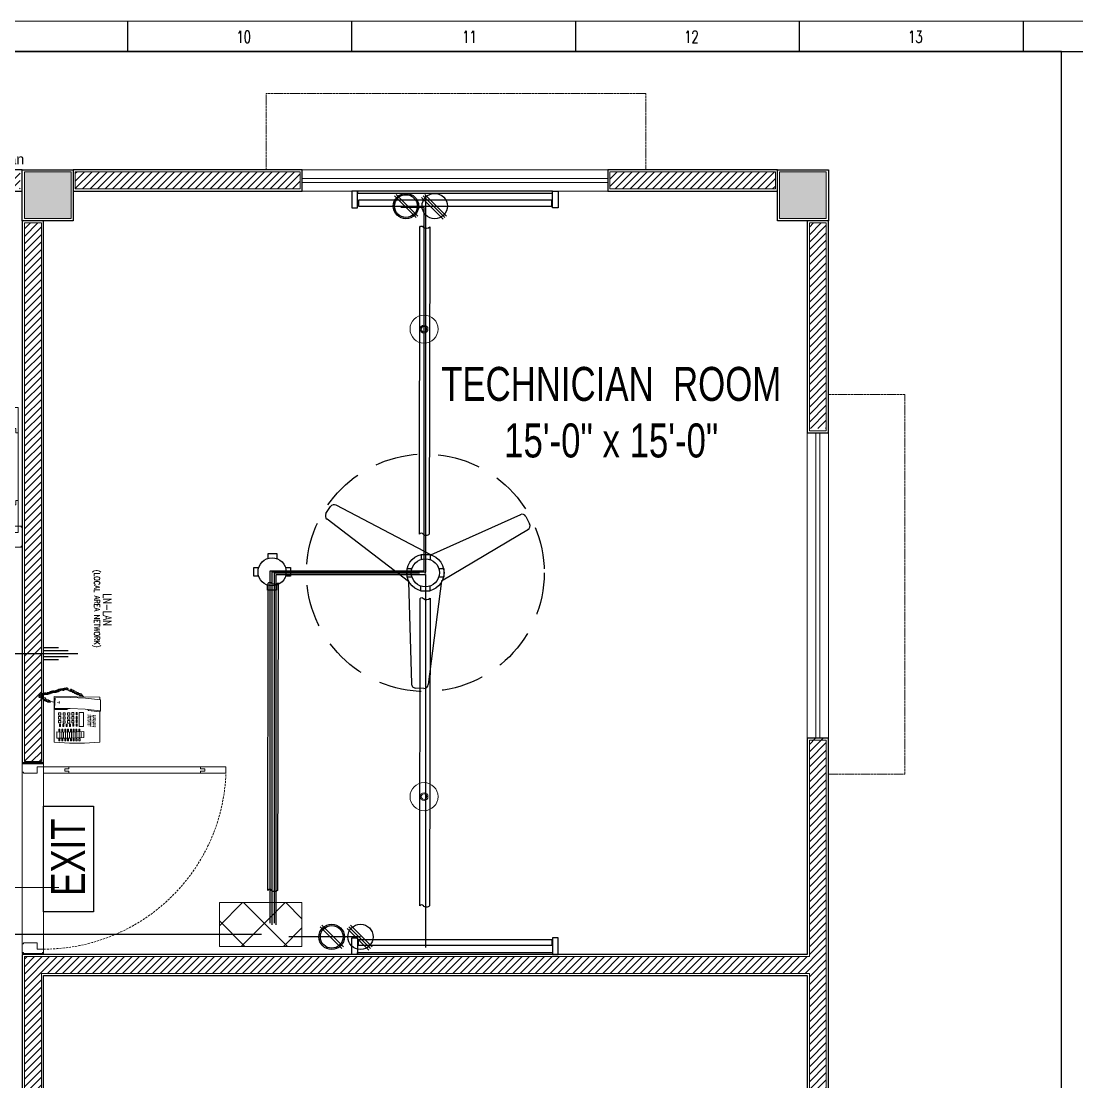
# Model space of a CAD drawing. Header units: inches. Extents: x 345 to 1189, y 67 to 663.
# Drawn here: x 795 to 1043.8, y 413.4 to 663.5 of the extents above; entities that cross this region are included whole.
import ezdxf

# ---------------------------------------------------------------- set-up
doc = ezdxf.new("R2010")
doc.units = ezdxf.units.IN
doc.header["$MEASUREMENT"] = 0
doc.linetypes.add('DASH', pattern=[0.35, 0.25, -0.1])
doc.linetypes.add('DASHED', pattern=[0.75, 0.5, -0.25])
doc.layers.get('Defpoints').update_dxf_attribs({"lineweight": 0})
for name, color, linetype in [('Cables', 7, 'Continuous'), ('COLLUM', 1, 'Continuous'), ('Layer 1', 7, 'Continuous'), ('Sockets', 7, 'Continuous'), ('TEG BORDER', 7, 'Continuous'), ('wall 05', 252, 'Continuous')]:
    doc.layers.add(name, color=color, linetype=linetype)
for name, color, linetype, lineweight in [('dim-8', 18, 'Continuous', 15), ('DOOR', 115, 'Continuous', 15), ('E-CF-Ceiling-Fan', 42, 'Continuous', 30), ('E-LAN', 6, 'Continuous', 30), ('E-WTL-Wall-Tube-Light', 7, 'Continuous', 30), ('Glass', 5, 'Continuous', 9), ('HACTH', 8, 'Continuous', 9), ('Hatch', 252, 'Continuous', 5), ('Sunshed', 5, 'Continuous', 15), ('Switchboard', 30, 'Continuous', 13), ('Text', 252, 'Continuous', 15), ('WINDOW', 140, 'Continuous', 9)]:
    doc.layers.add(name, color=color, linetype=linetype, lineweight=lineweight)
doc.styles.get("Standard").update_dxf_attribs({"font": 'arial.ttf'})
doc.styles.add('Swiss721', font='swisscl.ttf')
doc.styles.add('TAVE1', font='ROMANS.shx', dxfattribs={"width": 0.75})
doc.styles.add('TEG BORDER', font='txt_qlt.shx', dxfattribs={"width": 0.7, "bigfont": 'hztxt.shx'})

# ---------------------------------------------------------------- blocks, each defined once
blk = doc.blocks.new('A$C4A7E7E9F')
at = {"layer": 'Defpoints'}
for points in [[(0, 5), (0.25, 5), (0.25, 4.75), (0, 4.75)], [(44.75, 5), (45, 5), (45, 4.75), (44.75, 4.75)], [(0, 0.25), (0.25, 0.25), (0.25, 0), (0, 0)], [(44.75, 0.25), (45, 0.25), (45, 0), (44.75, 0)]]:
    blk.add_lwpolyline(points, close=True, dxfattribs=at)
at = {"layer": 'DOOR'}
for points in [[(1.75, 10), (2, 10), (2, 11), (2.5, 11), (2.5, 5), (1, 5), (1, 11), (1.5, 11), (1.5, 10), (1.75, 10), (1.5, 10), (1.5, 11), (1, 11), (1, 42), (1.5, 42), (1.5, 43), (2, 43), (2, 42), (2.5, 42), (2.5, 11), (2.5, 48), (1, 48), (1, 42)], [(1, 5), (1, 3.5), (2.5, 3.5), (2.5, 0.25), (2.25, 0.25), (2.25, 0), (0.25, 0), (0.25, 0.25), (0, 0.25), (0, 4.75), (0.25, 4.75), (0.25, 5), (1, 5)], [(44, 5), (44, 3.5), (42.5, 3.5), (42.5, 0.25), (42.75, 0.25), (42.75, 0), (44.75, 0), (44.75, 0.25), (45, 0.25), (45, 4.75), (44.75, 4.75), (44.75, 5), (44, 5)]]:
    blk.add_lwpolyline(points, dxfattribs=at)
at = {"layer": 'DOOR', "linetype": 'DASHED', "lineweight": 0}
blk.add_arc((0.95, 4.98), 43.05, 0.0251, 87.941, dxfattribs=at)
at = {"layer": 'HACTH', "lineweight": 0, "ltscale": 10}
for p, q in [((1.5, 5), (44, 5)), ((2.25, 0), (42.75, 0))]:
    blk.add_line(p, q, dxfattribs=at)
blk = doc.blocks.new('A$C4F64215B')
at = {"layer": 'Defpoints'}
for points in [[(0, 5), (0.25, 5), (0.25, 4.75), (0, 4.75)], [(29.75, 5), (30, 5), (30, 4.75), (29.75, 4.75)], [(0, 0.25), (0.25, 0.25), (0.25, 0), (0, 0)], [(29.75, 0.25), (30, 0.25), (30, 0), (29.75, 0)]]:
    blk.add_lwpolyline(points, close=True, dxfattribs=at)
at = {"layer": 'DOOR'}
for points in [[(1.75, 10), (2, 10), (2, 11), (2.5, 11), (2.5, 5), (1, 5), (1, 11), (1.5, 11), (1.5, 10), (1.75, 10), (1.5, 10), (1.5, 11), (1, 11), (1, 27), (1.5, 27), (1.5, 28), (2, 28), (2, 27), (2.5, 27), (2.5, 11), (2.5, 33), (1, 33), (1, 27)], [(1, 5), (1, 3.5), (2.5, 3.5), (2.5, 0.25), (2.25, 0.25), (2.25, 0), (0.25, 0), (0.25, 0.25), (0, 0.25), (0, 4.75), (0.25, 4.75), (0.25, 5), (1, 5)], [(29, 5), (29, 3.5), (27.5, 3.5), (27.5, 0.25), (27.75, 0.25), (27.75, 0), (29.75, 0), (29.75, 0.25), (30, 0.25), (30, 4.75), (29.75, 4.75), (29.75, 5), (29, 5)]]:
    blk.add_lwpolyline(points, dxfattribs=at)
at = {"layer": 'DOOR', "linetype": 'DASHED', "lineweight": 0}
blk.add_arc((0.93, 4.97), 28.07, 0.0597, 86.7872, dxfattribs=at)
at = {"layer": 'HACTH', "lineweight": 0, "ltscale": 10}
for p, q in [((1.5, 5), (29, 5)), ((2.25, 0), (27.75, 0))]:
    blk.add_line(p, q, dxfattribs=at)
blk = doc.blocks.new('252 BORDER A2')
for p, q in [((334.12, 420), (334.12, 415)), ((371.25, 420), (371.25, 415)), ((408.37, 420), (408.37, 415)), ((445.5, 420), (445.5, 415)), ((482.62, 420), (482.62, 415))]:
    blk.add_line(p, q)
at = {"linetype": 'Continuous'}
blk.add_line((489, 415), (5, 415), dxfattribs=at)
at = {"color": 5, "lineweight": 15}
blk.add_lwpolyline([(0, 420), (594, 420), (594, 0), (0, 0)], close=True, dxfattribs=at)
blk.add_lwpolyline([(5, 415), (589, 415), (589, 5), (5, 5)], close=True)
at = {"layer": 'TEG BORDER'}
blk.add_line((489, 116), (489, 415), dxfattribs=at)
at = {"char_height": 2, "width": 2, "attachment_point": 1, "style": 'TEG BORDER'}
for s, insert in [('\\pi2.2204e-016;10', (352.17, 418.41)), ('\\pi0.3;11', (389.3, 418.41)), ('\\pi2.2204e-016;12', (426.42, 418.41)), ('\\pi2.2204e-016;13', (463.55, 418.41))]:
    blk.add_mtext(s, dxfattribs=dict(at, insert=insert))
blk = doc.blocks.new('CF')
for p, q in [((-23.84, 14.22), (-22.76, 15.89)), ((1.35, 4.29), (-21.39, 16.19)), ((-4.07, -2.11), (-23.55, 12.84)), ((1.35, 4.29), (22.9, 13.97)), ((24.1, 13.48), (25.01, 11.71)), ((3.87, -1.9), (24.71, 10.43)), ((-4.07, -2.11), (-3.33, -26.62)), ((3.87, -1.9), (0.65, -26.82)), ((-0.39, -27.76), (-2.38, -27.66))]:
    blk.add_line(p, q)
for radius in [4.48, 0.0888]:
    blk.add_circle((0, 0), radius)
for centre, radius, start, end in [((-21.93, 15.35), 0.996, 57.1351, 147.1351), ((-23.01, 13.68), 0.996, 147.1351, 237.1351), ((23.21, 13.03), 0.996, 27.1351, 117.1351), ((24.09, 11.25), 1.03, 299.2548, 26.4357), ((-2.33, -26.67), 0.996, 177.1351, 267.1351), ((-0.34, -26.77), 0.996, 267.1351, 357.1351)]:
    blk.add_arc(centre, radius, start, end)
blk = doc.blocks.new('TELEPHONE')
at = {"layer": 'Layer 1', "lineweight": 9}
for points in [[(10.02, 12.9), (9.9, 12.9), (9.78, 12.84), (9.72, 12.78), (9.66, 12.72), (9.66, 12.66), (9.6, 12.6), (9.6, 12.36), (9.66, 12.24), (9.66, 12.18), (9.72, 12.12)], [(10.26, 13.32), (10.14, 13.32), (10.08, 13.26), (10.02, 13.26), (9.96, 13.2), (9.9, 13.14), (9.84, 13.08), (9.78, 12.96), (9.78, 12.84), (9.84, 12.72), (9.84, 12.66), (9.9, 12.6), (9.96, 12.54)], [(10.2, 12.78), (10.14, 12.84), (10.14, 12.9), (10.02, 12.9)], [(10.5, 13.62), (10.32, 13.62), (10.26, 13.56), (10.2, 13.5), (10.08, 13.38), (10.08, 13.02), (10.14, 12.9), (10.2, 12.84)], [(10.44, 13.08), (10.44, 13.14), (10.38, 13.2), (10.32, 13.26), (10.26, 13.26), (10.2, 13.32), (10.14, 13.32)], [(10.2, 12.84), (10.38, 12.84), (10.44, 12.9), (10.44, 12.96)], [(10.74, 14.04), (10.68, 14.04), (10.56, 13.98), (10.5, 13.98), (10.32, 13.8), (10.32, 13.5), (10.38, 13.38), (10.38, 13.32), (10.44, 13.26)], [(10.44, 13.26), (10.68, 13.26), (10.68, 13.38), (10.74, 13.38)], [(10.44, 12.96), (10.44, 13.08)], [(10.92, 14.4), (10.74, 14.4), (10.62, 14.34), (10.62, 14.28), (10.56, 14.22), (10.5, 14.1), (10.5, 13.86), (10.56, 13.8), (10.62, 13.74), (10.68, 13.68)], [(10.68, 13.5), (10.68, 13.56), (10.62, 13.62), (10.5, 13.62)], [(10.92, 13.92), (10.86, 13.98), (10.8, 14.04), (10.68, 14.04)], [(10.68, 13.68), (10.74, 13.68), (10.74, 13.62), (10.8, 13.62), (10.8, 13.68), (10.86, 13.68), (10.92, 13.74), (10.92, 13.8)], [(10.74, 13.38), (10.74, 13.44), (10.68, 13.5)], [(10.8, 14.1), (10.8, 14.04), (10.98, 14.04), (10.98, 14.1), (11.04, 14.1), (11.04, 14.34)], [(11.1, 13.5), (11.16, 13.5), (11.28, 13.62), (11.28, 13.68), (11.34, 13.68), (11.34, 13.98), (11.28, 13.98), (11.28, 14.04), (11.22, 14.1), (11.16, 14.1), (11.1, 14.16), (10.92, 14.16), (10.86, 14.1), (10.8, 14.1)], [(10.92, 13.8), (10.92, 13.92)], [(11.1, 13.8), (11.04, 13.8), (11.04, 13.74), (10.98, 13.68), (10.98, 13.62), (11.04, 13.56)], [(11.04, 13.56), (11.04, 13.5), (11.1, 13.5)], [(11.16, 13.2), (11.28, 13.2), (11.34, 13.26), (11.46, 13.38), (11.46, 13.56), (11.4, 13.62), (11.4, 13.68), (11.34, 13.74), (11.28, 13.74), (11.28, 13.8), (11.1, 13.8)], [(11.22, 13.5), (11.16, 13.5), (11.1, 13.44)], [(11.1, 13.44), (11.1, 13.26)], [(11.1, 13.26), (11.1, 13.2), (11.16, 13.2)], [(11.22, 12.96), (11.22, 12.9), (11.4, 12.9), (11.46, 12.96), (11.52, 13.02), (11.52, 13.08), (11.58, 13.14), (11.58, 13.32), (11.52, 13.38), (11.52, 13.44), (11.46, 13.44), (11.4, 13.5), (11.16, 13.5)], [(11.34, 13.2), (11.28, 13.2), (11.28, 13.14), (11.22, 13.14), (11.22, 12.96)], [(11.34, 12.6), (11.28, 12.54), (11.22, 12.48), (11.22, 12.3)], [(11.4, 12.84), (11.28, 12.84), (11.28, 12.78)], [(11.28, 12.24), (11.34, 12.24), (11.4, 12.3), (11.46, 12.3), (11.52, 12.36), (11.52, 12.42), (11.58, 12.48), (11.58, 12.66), (11.52, 12.72), (11.52, 12.78), (11.46, 12.84), (11.4, 12.84)], [(11.28, 12.78), (11.28, 12.66), (11.34, 12.6)], [(11.34, 12.6), (11.46, 12.6), (11.52, 12.66), (11.58, 12.72), (11.64, 12.78), (11.64, 13.02), (11.58, 13.08), (11.52, 13.14), (11.46, 13.2), (11.34, 13.2)], [(11.4, 11.94), (11.46, 11.94), (11.52, 12), (11.58, 12), (11.64, 12.06), (11.64, 12.12), (11.7, 12.18), (11.7, 12.42), (11.64, 12.42), (11.64, 12.48), (11.58, 12.54), (11.52, 12.54), (11.46, 12.6), (11.34, 12.6)], [(0, 10.8), (-0.24, 7.2), (-0.24, 3.6), (0, 0)], [(0, 10.8), (10.8, 10.8)], [(0.96, 10.14), (2.46, 10.14)], [(0.96, 10.14), (0.96, 6.96), (1.08, 3.78)], [(2.46, 10.14), (2.4, 6.96), (2.52, 3.78)], [(7.44, -0.06), (7.8, 3.48), (7.98, 7.02), (7.92, 10.62)], [(7.68, 10.5), (7.92, 10.68)], [(7.68, 10.5), (7.74, 7.8), (7.98, 7.5)], [(7.98, 10.68), (7.92, 10.68), (7.92, 10.62)], [(10.44, 10.56), (7.98, 10.68)], [(9.66, 12.06), (9.54, 12.06), (9.42, 11.94), (9.42, 11.7), (9.48, 11.7), (9.48, 11.64), (9.6, 11.64)], [(9.42, 10.68), (9.6, 11.64)], [(9.9, 12.48), (9.72, 12.48), (9.48, 12.24), (9.48, 11.88), (9.6, 11.76)], [(9.6, 11.76), (9.66, 11.7), (9.78, 11.7), (9.78, 11.76), (9.84, 11.76), (9.84, 11.82)], [(9.84, 12), (9.78, 12.06), (9.66, 12.06)], [(9.72, 12.12), (9.96, 12.12), (9.96, 12.18), (10.02, 12.24)], [(9.96, 12.36), (9.96, 12.48), (9.78, 12.48)], [(9.84, 11.82), (9.84, 12)], [(10.02, 12.24), (10.02, 12.3), (9.96, 12.36)], [(9.96, -0.12), (10.38, 3.42), (10.56, 6.96), (10.5, 10.5)], [(10.5, 10.5), (10.5, 10.56), (10.44, 10.56)], [(10.8, 10.8), (10.62, 0)], [(11.22, 12.3), (11.28, 12.3), (11.28, 12.24)], [(11.4, 12.24), (11.34, 12.18), (11.34, 12.06), (11.4, 12)], [(11.46, 11.64), (11.52, 11.64), (11.58, 11.7), (11.64, 11.7), (11.7, 11.76), (11.7, 11.82), (11.76, 11.88), (11.76, 12.06), (11.7, 12.12), (11.7, 12.18), (11.64, 12.24), (11.58, 12.24), (11.52, 12.3), (11.46, 12.3), (11.4, 12.24)], [(11.4, 12), (11.4, 11.94)], [(11.46, 11.94), (11.4, 11.88), (11.4, 11.7)], [(11.4, 11.7), (11.46, 11.7), (11.46, 11.64)], [(11.52, 12), (11.46, 11.94)], [(11.64, 11.28), (11.76, 11.28), (11.82, 11.34), (11.88, 11.4), (11.88, 11.46), (11.94, 11.52), (11.94, 11.7), (11.88, 11.76), (11.88, 11.82), (11.82, 11.82), (11.76, 11.88), (11.52, 11.88)], [(11.64, 11.58), (11.58, 11.52)], [(11.58, 11.52), (11.58, 11.34)], [(11.58, 11.34), (11.58, 11.28), (11.64, 11.28)], [(11.7, 11.7), (11.7, 11.64), (11.64, 11.64)], [(11.76, 10.98), (11.82, 10.98), (11.88, 11.04), (11.94, 11.04), (12, 11.1), (12, 11.16), (12.06, 11.22), (12.06, 11.4), (12, 11.46), (12, 11.52), (11.94, 11.52), (11.88, 11.58), (11.82, 11.58), (11.76, 11.64), (11.7, 11.64), (11.64, 11.58), (11.7, 11.58)], [(11.76, 11.28), (11.7, 11.22), (11.7, 11.04)], [(11.7, 11.04), (11.76, 10.98)], [(11.76, 10.62), (11.7, 10.56), (11.7, 10.38)], [(11.7, 10.38), (11.76, 10.38), (11.76, 10.32)], [(11.82, 11.34), (11.82, 11.28), (11.76, 11.28)], [(11.88, 10.92), (11.76, 10.92), (11.76, 10.86)], [(11.76, 10.32), (11.82, 10.32), (11.88, 10.38), (11.94, 10.38), (12, 10.44), (12, 10.5), (12.06, 10.56), (12.06, 10.74), (12, 10.8), (12, 10.86), (11.94, 10.92), (11.88, 10.92)], [(11.76, 10.86), (11.76, 10.74)], [(11.76, 10.74), (11.82, 10.68)], [(11.82, 10.68), (11.76, 10.62)], [(11.82, 10.68), (11.94, 10.68), (12.06, 10.8), (12.12, 10.86), (12.12, 11.1), (12.06, 11.16), (12, 11.22), (12, 11.28), (11.88, 11.28), (11.82, 11.34)], [(11.88, 10.08), (11.88, 10.02), (11.94, 10.02), (12, 10.08), (12.06, 10.08), (12.12, 10.14), (12.12, 10.2), (12.18, 10.26), (12.18, 10.5), (12.12, 10.5), (12.12, 10.56), (12.06, 10.62), (12, 10.62), (11.94, 10.68), (11.82, 10.68)], [(11.94, 10.38), (11.88, 10.38), (11.88, 10.32), (11.82, 10.26), (11.82, 10.14), (11.88, 10.08)], [(11.94, 10.02), (11.88, 9.96), (11.88, 9.84), (11.94, 9.78), (11.94, 9.72)], [(11.94, 9.72), (12, 9.72), (12.06, 9.78), (12.12, 9.78), (12.18, 9.84), (12.18, 9.9), (12.24, 9.96), (12.24, 10.2), (12.18, 10.2), (12.18, 10.26), (12.12, 10.32), (12.06, 10.32), (12, 10.38), (11.94, 10.38)], [(12, 10.08), (11.94, 10.02)], [(12.12, 9.42), (12.18, 9.42), (12.24, 9.48), (12.3, 9.48), (12.36, 9.54), (12.42, 9.6), (12.42, 9.84), (12.36, 9.9), (12.36, 9.96), (12.3, 9.96), (12.24, 10.02), (12.18, 10.02), (12.12, 10.08), (12.06, 10.08), (12, 10.02)], [(0.84, 9.42), (0.3, 9.42), (0.3, 9.66), (0.84, 9.66)], [(0.84, 8.76), (0.3, 8.76), (0.3, 9), (0.84, 9)], [(0.84, 8.04), (0.3, 8.04), (0.3, 8.28), (0.84, 8.28)], [(0.84, 7.38), (0.3, 7.38), (0.3, 7.62), (0.84, 7.62)], [(0.84, 9.66), (0.84, 9.42)], [(0.84, 9), (0.84, 8.76)], [(0.84, 8.28), (0.84, 8.04)], [(0.84, 7.62), (0.84, 7.38)], [(2.28, 9.48), (1.08, 9.48)], [(2.28, 9), (1.08, 9)], [(2.28, 8.58), (1.08, 8.58)], [(2.28, 8.1), (1.08, 8.1)], [(2.28, 7.62), (1.08, 7.62)], [(3.06, 7.38), (2.52, 7.38), (2.52, 7.62), (3.06, 7.62)], [(3.12, 9.42), (2.58, 9.42), (2.58, 9.66), (3.12, 9.66)], [(3.12, 8.76), (2.58, 8.76), (2.58, 9), (3.12, 9)], [(3.12, 8.04), (2.58, 8.04), (2.58, 8.28), (3.12, 8.28)], [(3.06, 7.62), (3.06, 7.38)], [(3.12, 9.66), (3.12, 9.42)], [(3.12, 9), (3.12, 8.76)], [(3.12, 8.28), (3.12, 8.04)], [(4.26, 9.3), (3.72, 9.3), (3.72, 9.54), (4.26, 9.54)], [(4.26, 8.52), (3.72, 8.52), (3.72, 8.76), (4.26, 8.76)], [(4.26, 7.74), (3.72, 7.74), (3.72, 7.98), (4.26, 7.98)], [(4.26, 9.54), (4.26, 9.3)], [(4.26, 8.76), (4.26, 8.52)], [(4.26, 7.98), (4.26, 7.74)], [(4.5, 8.64), (5.04, 8.64)], [(4.5, 8.16), (4.5, 8.64)], [(5.04, 8.16), (4.5, 8.16)], [(4.5, 7.62), (5.1, 7.62)], [(4.5, 7.08), (4.5, 7.62)], [(4.56, 9.72), (5.1, 9.72)], [(4.56, 9.18), (4.56, 9.72)], [(5.1, 9.18), (4.56, 9.18)], [(5.04, 8.64), (5.04, 8.16)], [(5.1, 9.72), (5.1, 9.18)], [(5.1, 7.62), (5.1, 7.08)], [(6.06, 9.18), (5.46, 9.18), (5.46, 9.72), (6.06, 9.72)], [(6, 8.16), (5.46, 8.16), (5.46, 8.64), (6, 8.64)], [(6, 7.08), (5.46, 7.08), (5.46, 7.62), (6, 7.62)], [(6, 8.64), (6, 8.16)], [(6, 7.62), (6, 7.08)], [(6.06, 9.72), (6.06, 9.18)], [(6.96, 9.18), (6.42, 9.18), (6.42, 9.72), (6.96, 9.72)], [(6.96, 8.16), (6.42, 8.16), (6.42, 8.64), (6.96, 8.64)], [(6.96, 7.08), (6.42, 7.08), (6.42, 7.62), (6.96, 7.62)], [(6.96, 9.72), (6.96, 9.18)], [(6.96, 8.64), (6.96, 8.16)], [(6.96, 7.62), (6.96, 7.08)], [(9.24, 9.6), (9.18, 9.6), (9.18, 9.54), (9.24, 9.54), (9.24, 9.6)], [(9.18, 9.6), (9.18, 9.6)], [(9.3, 9.9), (9.36, 9.84), (9.36, 9.9), (9.3, 9.9)], [(9.54, 9.6), (9.48, 9.6), (9.48, 9.54), (9.54, 9.54), (9.54, 9.6)], [(9.48, 9.6), (9.48, 9.6)], [(12.12, 9.72), (12.06, 9.66), (12.06, 9.48)], [(12.06, 9.48), (12.12, 9.48), (12.12, 9.42)], [(12.18, 9.78), (12.12, 9.72)], [(12.3, 9.48), (12.3, 9.42), (12.24, 9.42), (12.24, 9.36), (12.18, 9.3), (12.18, 9.24), (12.24, 9.18)], [(12.3, 8.82), (12.24, 8.76), (12.24, 8.7), (12.18, 8.64), (12.18, 8.58), (12.24, 8.52)], [(12.36, 9.06), (12.3, 9.06), (12.24, 9)], [(12.24, 9), (12.24, 8.94), (12.3, 8.88), (12.3, 8.82), (12.36, 8.82)], [(12.24, 8.52), (12.24, 8.46), (12.3, 8.46)], [(12.36, 8.82), (12.42, 8.82), (12.42, 8.88), (12.48, 8.88), (12.6, 9), (12.6, 9.24), (12.54, 9.3), (12.54, 9.36), (12.48, 9.42), (12.42, 9.42), (12.36, 9.48), (12.3, 9.48)], [(12.3, 8.46), (12.36, 8.46), (12.42, 8.52), (12.48, 8.58), (12.54, 8.64), (12.54, 8.94), (12.42, 9.06), (12.36, 9.06)], [(12.42, 8.52), (12.36, 8.46)], [(12.36, 8.46), (12.36, 8.22)], [(12.36, 8.22), (12.36, 8.16), (12.42, 8.16)], [(12.48, 7.86), (12.42, 7.86), (12.36, 7.8)], [(12.36, 7.8), (12.36, 7.5), (12.42, 7.5)], [(12.42, 7.5), (12.6, 7.5), (12.72, 7.62), (12.78, 7.62), (12.78, 7.68), (12.84, 7.74), (12.84, 7.92), (12.78, 7.98), (12.78, 8.04), (12.72, 8.1), (12.66, 8.16), (12.6, 8.16), (12.48, 8.22)], [(12.48, 8.22), (12.42, 8.22), (12.42, 8.16)], [(12.42, 8.16), (12.42, 7.92)], [(12.42, 7.92), (12.42, 7.86), (12.48, 7.86)], [(0.84, 6.72), (0.3, 6.72), (0.3, 6.96), (0.84, 6.96)], [(0.84, 6.06), (0.3, 6.06), (0.3, 6.3), (0.84, 6.3)], [(0.84, 5.34), (0.3, 5.34), (0.3, 5.64), (0.84, 5.64)], [(0.84, 6.96), (0.84, 6.72)], [(0.84, 6.3), (0.84, 6.06)], [(0.84, 5.64), (0.84, 5.34)], [(2.28, 7.2), (1.08, 7.2)], [(2.28, 6.72), (1.08, 6.72)], [(2.28, 6.3), (1.08, 6.3)], [(2.28, 5.82), (1.08, 5.82)], [(2.34, 5.4), (1.08, 5.4)], [(3.06, 6.72), (2.52, 6.72), (2.52, 6.96), (3.06, 6.96)], [(3.06, 6.06), (2.52, 6.06), (2.52, 6.3), (3.06, 6.3)], [(3.12, 5.4), (2.58, 5.4), (2.58, 5.64), (3.12, 5.64)], [(3.06, 6.96), (3.06, 6.72)], [(3.06, 6.3), (3.06, 6.06)], [(3.12, 5.64), (3.12, 5.4)], [(4.26, 6.9), (3.72, 6.9), (3.72, 7.2), (4.26, 7.2)], [(4.32, 6.12), (3.78, 6.12), (3.78, 6.36), (4.32, 6.36)], [(4.32, 5.34), (3.78, 5.34), (3.78, 5.58), (4.32, 5.58)], [(4.26, 7.2), (4.26, 6.9)], [(4.32, 6.36), (4.32, 6.12)], [(4.32, 5.58), (4.32, 5.34)], [(5.1, 7.08), (4.5, 7.08)], [(4.56, 6.6), (5.1, 6.6)], [(4.56, 6.12), (4.56, 6.6)], [(5.1, 6.12), (4.56, 6.12)], [(4.68, 5.58), (5.28, 5.58)], [(4.68, 5.34), (4.68, 5.58)], [(5.28, 5.34), (4.68, 5.34)], [(5.1, 6.6), (5.1, 6.12)], [(5.28, 5.58), (5.28, 5.34)], [(6.06, 6.12), (5.46, 6.12), (5.46, 6.6), (6.06, 6.6)], [(6.06, 5.34), (5.52, 5.34), (5.52, 5.58), (6.06, 5.58)], [(6.06, 6.6), (6.06, 6.12)], [(6.06, 5.58), (6.06, 5.34)], [(7.02, 6.12), (6.42, 6.12), (6.42, 6.6), (7.02, 6.6)], [(7.02, 5.34), (6.48, 5.34), (6.48, 5.58), (7.02, 5.58)], [(7.02, 6.6), (7.02, 6.12)], [(7.02, 5.58), (7.02, 5.34)], [(11.46, 5.04), (11.34, 5.04), (11.28, 4.98), (11.22, 4.98), (10.98, 4.74), (10.98, 4.56), (11.04, 4.5), (11.04, 4.38), (11.16, 4.26)], [(11.58, 5.46), (11.52, 5.46), (11.4, 5.4), (11.34, 5.4), (11.28, 5.34), (11.22, 5.28), (11.16, 5.22), (11.16, 4.8), (11.28, 4.68)], [(11.76, 5.82), (11.64, 5.82), (11.52, 5.76), (11.46, 5.76), (11.4, 5.7), (11.4, 5.58), (11.34, 5.52), (11.34, 5.28), (11.4, 5.22), (11.46, 5.16), (11.46, 5.1)], [(11.52, 4.92), (11.52, 4.98), (11.46, 4.98), (11.46, 5.04), (11.34, 5.04)], [(11.94, 6.24), (11.76, 6.24), (11.7, 6.18), (11.46, 5.94), (11.46, 5.76), (11.52, 5.7), (11.52, 5.64), (11.58, 5.52), (11.64, 5.52)], [(11.46, 5.1), (11.52, 5.1), (11.52, 5.04), (11.64, 5.04), (11.64, 5.1), (11.7, 5.1), (11.7, 5.16), (11.76, 5.16), (11.76, 5.22)], [(11.76, 5.34), (11.7, 5.34), (11.7, 5.4), (11.64, 5.4), (11.64, 5.46), (11.52, 5.46)], [(11.64, 5.52), (11.64, 5.46), (11.82, 5.46), (11.82, 5.52), (11.88, 5.52), (11.88, 5.7)], [(12.18, 6.66), (12.06, 6.66), (12, 6.6), (11.94, 6.6), (11.88, 6.54), (11.82, 6.48), (11.76, 6.42), (11.76, 6.36), (11.7, 6.24), (11.7, 6.18), (11.76, 6.12), (11.76, 6), (11.88, 5.88)], [(11.88, 5.7), (11.88, 5.76), (11.82, 5.76), (11.82, 5.82), (11.7, 5.82)], [(11.76, 5.22), (11.76, 5.34)], [(12.36, 7.08), (12.3, 7.02), (12.12, 7.02), (12.06, 6.96), (12, 6.9), (11.94, 6.84), (11.94, 6.48), (12, 6.42), (12, 6.36), (12.06, 6.3)], [(12.12, 6.12), (12.12, 6.18), (12.06, 6.18), (12.06, 6.24), (11.94, 6.24)], [(12.36, 7.44), (12.3, 7.44), (12.12, 7.26), (12.12, 7.2), (12.06, 7.14), (12.06, 6.9), (12.12, 6.84), (12.18, 6.78), (12.24, 6.72)], [(12.06, 6.3), (12.12, 6.3), (12.18, 6.24), (12.24, 6.3), (12.3, 6.3), (12.3, 6.36), (12.36, 6.42), (12.36, 6.48), (12.3, 6.54)], [(12.3, 6.54), (12.3, 6.6), (12.24, 6.6), (12.24, 6.66), (12.12, 6.66)], [(12.48, 6.96), (12.42, 6.96), (12.42, 7.02), (12.36, 7.02), (12.36, 7.08), (12.3, 7.08), (12.24, 7.02)], [(12.24, 6.72), (12.24, 6.66), (12.36, 6.66), (12.36, 6.72), (12.42, 6.72), (12.48, 6.78), (12.48, 6.84)], [(12.48, 6.84), (12.48, 6.96)], [(0.9, 4.68), (0.36, 4.68), (0.36, 4.98), (0.9, 4.98)], [(0.9, 4.98), (0.9, 4.68)], [(2.52, 3.78), (1.08, 3.78)], [(2.34, 4.92), (1.14, 4.92)], [(2.34, 4.44), (1.14, 4.44)], [(3.12, 4.74), (2.58, 4.74), (2.58, 4.98), (3.12, 4.98)], [(3.12, 4.98), (3.12, 4.74)], [(3.72, 4.92), (7.02, 4.92)], [(3.72, 3.84), (3.72, 4.92)], [(7.02, 3.84), (3.72, 3.84)], [(3.84, 2.82), (3.9, 2.82), (3.9, 2.88), (3.84, 2.88), (3.84, 2.82)], [(4.2, 2.82), (4.26, 2.82), (4.26, 2.88), (4.2, 2.88), (4.2, 2.82)], [(4.5, 2.82), (4.56, 2.82), (4.56, 2.88), (4.5, 2.88), (4.5, 2.82)], [(4.8, 2.52), (4.86, 2.52), (4.86, 2.58), (4.8, 2.58), (4.8, 2.52)], [(4.86, 2.82), (4.92, 2.82), (4.92, 2.88), (4.86, 2.88), (4.86, 2.82)], [(5.1, 2.52), (5.16, 2.52), (5.16, 2.58), (5.1, 2.52)], [(5.16, 2.82), (5.22, 2.82), (5.22, 2.88), (5.16, 2.88), (5.16, 2.82)], [(5.46, 2.82), (5.52, 2.82), (5.52, 2.88), (5.46, 2.88), (5.46, 2.82)], [(5.76, 2.82), (5.82, 2.82), (5.82, 2.88), (5.76, 2.88), (5.76, 2.82)], [(5.76, 2.52), (5.82, 2.52), (5.76, 2.58), (5.76, 2.52)], [(6.06, 2.52), (6.12, 2.52), (6.12, 2.58), (6.06, 2.58), (6.06, 2.52)], [(6.12, 2.82), (6.18, 2.82), (6.18, 2.88), (6.12, 2.88), (6.12, 2.82)], [(6.42, 2.82), (6.48, 2.82), (6.48, 2.88), (6.42, 2.88), (6.42, 2.82)], [(7.02, 4.92), (7.02, 3.84)], [(7.14, 0.12), (7.5, 2.7)], [(7.5, 2.7), (7.74, 2.88)], [(11.1, 4.14), (10.68, 3.84)], [(11.22, 4.62), (11.1, 4.62), (10.98, 4.5), (10.98, 4.26), (11.04, 4.2), (11.1, 4.2), (11.1, 4.14)], [(11.16, 4.26), (11.34, 4.26), (11.34, 4.32), (11.4, 4.32), (11.4, 4.5)], [(11.4, 4.5), (11.4, 4.56), (11.34, 4.56), (11.34, 4.62), (11.22, 4.62)], [(11.28, 4.68), (11.52, 4.68), (11.52, 4.8)], [(11.52, 4.8), (11.52, 4.92)], [(7.32, 0), (0, 0)], [(3.72, 1.2), (3.66, 1.2), (3.66, 1.14), (3.72, 1.14), (3.72, 1.2)], [(3.66, 1.2), (3.66, 1.2)], [(3.72, 1.8), (3.78, 1.8), (3.78, 1.86), (3.72, 1.86), (3.72, 1.8)], [(3.72, 1.5), (3.78, 1.5), (3.72, 1.56), (3.72, 1.5)], [(3.78, 2.16), (3.84, 2.16), (3.84, 2.22), (3.78, 2.22), (3.78, 2.16)], [(4.08, 1.2), (4.02, 1.2), (4.02, 1.14), (4.08, 1.14), (4.08, 1.2)], [(4.02, 1.2), (4.02, 1.2)], [(4.08, 1.8), (4.14, 1.8), (4.14, 1.86), (4.08, 1.86), (4.08, 1.8)], [(4.14, 2.16), (4.2, 2.16), (4.2, 2.22), (4.14, 2.22), (4.14, 2.16)], [(4.38, 1.2), (4.32, 1.2), (4.32, 1.14), (4.38, 1.14), (4.38, 1.2)], [(4.32, 1.2), (4.32, 1.2)], [(4.38, 1.8), (4.44, 1.8), (4.44, 1.86), (4.38, 1.86), (4.38, 1.8)], [(4.38, 1.5), (4.44, 1.5), (4.38, 1.56), (4.38, 1.5)], [(4.44, 2.16), (4.5, 2.16), (4.5, 2.22), (4.44, 2.22), (4.44, 2.16)], [(4.68, 1.2), (4.62, 1.2), (4.62, 1.14), (4.68, 1.14), (4.68, 1.2)], [(4.62, 1.2), (4.62, 1.2)], [(4.68, 1.5), (4.74, 1.5), (4.74, 1.56), (4.68, 1.56), (4.68, 1.5)], [(4.74, 2.16), (4.8, 2.16), (4.8, 2.22), (4.74, 2.22), (4.74, 2.16)], [(4.74, 1.8), (4.8, 1.8), (4.8, 1.86), (4.74, 1.86), (4.74, 1.8)], [(4.92, 1.2), (4.98, 1.2), (4.98, 1.14), (5.04, 1.2), (4.92, 1.2)], [(5.04, 1.8), (5.1, 1.8), (5.1, 1.86), (5.04, 1.86), (5.04, 1.8)], [(5.1, 2.16), (5.16, 2.16), (5.16, 2.22), (5.1, 2.22), (5.1, 2.16)], [(5.34, 1.2), (5.28, 1.2), (5.28, 1.14), (5.34, 1.14), (5.34, 1.2)], [(5.28, 1.2), (5.28, 1.2)], [(5.34, 1.8), (5.4, 1.8), (5.4, 1.86), (5.34, 1.86), (5.34, 1.8)], [(5.4, 2.16), (5.46, 2.16), (5.46, 2.22), (5.4, 2.22), (5.4, 2.16)], [(5.64, 1.2), (5.58, 1.2), (5.58, 1.14), (5.64, 1.14), (5.64, 1.2)], [(5.58, 1.2), (5.58, 1.2)], [(5.64, 1.8), (5.7, 1.8), (5.7, 1.86), (5.64, 1.86), (5.64, 1.8)], [(5.64, 1.5), (5.7, 1.5), (5.64, 1.56), (5.64, 1.5)], [(5.7, 2.16), (5.76, 2.16), (5.76, 2.22), (5.7, 2.22), (5.7, 2.16)], [(5.94, 1.2), (5.88, 1.2), (5.88, 1.14), (5.94, 1.14), (5.94, 1.2)], [(5.88, 1.2), (5.88, 1.2)], [(5.94, 1.5), (6, 1.5), (6, 1.56), (5.94, 1.56), (5.94, 1.5)], [(6, 2.16), (6.06, 2.16), (6.06, 2.22), (6, 2.22), (6, 2.16)], [(6, 1.8), (6.06, 1.8), (6.06, 1.86), (6, 1.86), (6, 1.8)], [(6.3, 1.2), (6.24, 1.2), (6.24, 1.14), (6.3, 1.14), (6.3, 1.2)], [(6.24, 1.2), (6.24, 1.2)], [(6.3, 1.8), (6.36, 1.8), (6.36, 1.86), (6.3, 1.86), (6.3, 1.8)], [(6.36, 2.16), (6.42, 2.16), (6.42, 2.22), (6.36, 2.22), (6.36, 2.16)], [(7.44, -0.12), (7.14, 0.12)], [(10.62, 0), (10.02, 0)], [(7.44, -0.06), (7.44, -0.12), (7.5, -0.18)], [(7.5, -0.18), (9.96, -0.18), (9.96, -0.12)]]:
    blk.add_lwpolyline(points, dxfattribs=at)
for points, knots in [([(9.96, 12.54), (9.96, 12.54), (10.02, 12.54), (10.02, 12.54), (10.18, 12.52), (10.22, 12.56), (10.2, 12.72), (10.2, 12.72), (10.2, 12.78), (10.2, 12.78)], [0, 0, 0, 0, 1, 1, 1, 2, 2, 2, 3, 3, 3, 3]), ([(12.24, 9.18), (12.24, 9.18), (12.24, 9.12), (12.24, 9.12), (12.24, 9.12), (12.36, 9.12), (12.36, 9.12), (12.5, 9.29), (12.56, 9.22), (12.54, 9.42), (12.54, 9.42), (12.54, 9.6), (12.54, 9.6), (12.54, 9.6), (12.48, 9.66), (12.48, 9.66), (12.48, 9.66), (12.42, 9.72), (12.42, 9.72), (12.42, 9.72), (12.3, 9.72), (12.3, 9.72), (12.3, 9.72), (12.24, 9.78), (12.24, 9.78), (12.24, 9.78), (12.18, 9.78), (12.18, 9.78), (12.18, 9.78), (12.12, 9.72), (12.12, 9.72)], [0, 0, 0, 0, 1, 1, 1, 2, 2, 2, 3, 3, 3, 4, 4, 4, 5, 5, 5, 6, 6, 6, 7, 7, 7, 8, 8, 8, 9, 9, 9, 10, 10, 10, 10]), ([(12.42, 8.16), (12.42, 8.16), (12.48, 8.16), (12.48, 8.16), (12.75, 8.43), (12.64, 8.25), (12.66, 8.64), (12.66, 8.64), (12.66, 8.7), (12.66, 8.7), (12.66, 8.7), (12.6, 8.7), (12.6, 8.7), (12.6, 8.7), (12.54, 8.76), (12.54, 8.76), (12.54, 8.76), (12.48, 8.82), (12.48, 8.82), (12.48, 8.82), (12.3, 8.82), (12.3, 8.82)], [0, 0, 0, 0, 1, 1, 1, 2, 2, 2, 3, 3, 3, 4, 4, 4, 5, 5, 5, 6, 6, 6, 7, 7, 7, 7]), ([(12.36, 7.44), (12.36, 7.44), (12.42, 7.44), (12.42, 7.44), (12.6, 7.63), (12.52, 7.49), (12.54, 7.8), (12.54, 7.8), (12.48, 7.86), (12.48, 7.86)], [0, 0, 0, 0, 1, 1, 1, 2, 2, 2, 3, 3, 3, 3]), ([(12.48, 7.86), (12.48, 7.86), (12.54, 7.86), (12.54, 7.86), (12.81, 8.13), (12.7, 7.96), (12.72, 8.34), (12.72, 8.34), (12.72, 8.4), (12.72, 8.4), (12.72, 8.4), (12.66, 8.4), (12.66, 8.4), (12.66, 8.4), (12.6, 8.46), (12.6, 8.46), (12.6, 8.46), (12.54, 8.46), (12.54, 8.46), (12.54, 8.46), (12.48, 8.52), (12.48, 8.52), (12.48, 8.52), (12.42, 8.52), (12.42, 8.52)], [0, 0, 0, 0, 1, 1, 1, 2, 2, 2, 3, 3, 3, 4, 4, 4, 5, 5, 5, 6, 6, 6, 7, 7, 7, 8, 8, 8, 8]), ([(11.88, 5.88), (11.88, 5.88), (11.94, 5.88), (11.94, 5.88), (12.1, 5.86), (12.14, 5.9), (12.12, 6.06), (12.12, 6.06), (12.12, 6.12), (12.12, 6.12)], [0, 0, 0, 0, 1, 1, 1, 2, 2, 2, 3, 3, 3, 3]), ([(3.84, 2.52), (3.84, 2.52), (3.9, 2.52), (3.9, 2.52), (3.9, 2.52), (3.84, 2.52), (3.84, 2.52), (3.84, 2.52), (3.84, 2.58), (3.84, 2.58), (3.84, 2.58), (3.84, 2.52), (3.84, 2.52)], [0, 0, 0, 0, 1, 1, 1, 2, 2, 2, 3, 3, 3, 4, 4, 4, 4]), ([(4.14, 2.52), (4.14, 2.52), (4.2, 2.52), (4.2, 2.52), (4.2, 2.52), (4.2, 2.58), (4.2, 2.58), (4.2, 2.58), (4.2, 2.52), (4.2, 2.52), (4.2, 2.52), (4.14, 2.52), (4.14, 2.52)], [0, 0, 0, 0, 1, 1, 1, 2, 2, 2, 3, 3, 3, 4, 4, 4, 4]), ([(4.5, 2.52), (4.5, 2.52), (4.56, 2.52), (4.56, 2.52), (4.56, 2.52), (4.5, 2.52), (4.5, 2.52), (4.5, 2.52), (4.5, 2.58), (4.5, 2.58), (4.5, 2.58), (4.5, 2.52), (4.5, 2.52)], [0, 0, 0, 0, 1, 1, 1, 2, 2, 2, 3, 3, 3, 4, 4, 4, 4]), ([(5.4, 2.52), (5.4, 2.52), (5.46, 2.52), (5.46, 2.52), (5.46, 2.52), (5.46, 2.58), (5.46, 2.58), (5.46, 2.58), (5.46, 2.52), (5.46, 2.52), (5.46, 2.52), (5.4, 2.52), (5.4, 2.52)], [0, 0, 0, 0, 1, 1, 1, 2, 2, 2, 3, 3, 3, 4, 4, 4, 4]), ([(6.36, 2.52), (6.36, 2.52), (6.42, 2.52), (6.42, 2.52), (6.42, 2.52), (6.42, 2.58), (6.42, 2.58), (6.42, 2.58), (6.42, 2.52), (6.42, 2.52), (6.42, 2.52), (6.36, 2.52), (6.36, 2.52)], [0, 0, 0, 0, 1, 1, 1, 2, 2, 2, 3, 3, 3, 4, 4, 4, 4]), ([(4.02, 1.5), (4.02, 1.5), (4.08, 1.5), (4.08, 1.5), (4.08, 1.5), (4.08, 1.56), (4.08, 1.56), (4.08, 1.56), (4.08, 1.5), (4.08, 1.5), (4.08, 1.5), (4.02, 1.5), (4.02, 1.5)], [0, 0, 0, 0, 1, 1, 1, 2, 2, 2, 3, 3, 3, 4, 4, 4, 4]), ([(4.98, 1.5), (4.98, 1.5), (5.04, 1.5), (5.04, 1.5), (5.04, 1.5), (5.04, 1.56), (5.04, 1.56), (5.04, 1.56), (5.04, 1.5), (5.04, 1.5), (5.04, 1.5), (4.98, 1.5), (4.98, 1.5)], [0, 0, 0, 0, 1, 1, 1, 2, 2, 2, 3, 3, 3, 4, 4, 4, 4]), ([(5.28, 1.5), (5.28, 1.5), (5.34, 1.5), (5.34, 1.5), (5.34, 1.5), (5.34, 1.56), (5.34, 1.56), (5.34, 1.56), (5.34, 1.5), (5.34, 1.5), (5.34, 1.5), (5.28, 1.5), (5.28, 1.5)], [0, 0, 0, 0, 1, 1, 1, 2, 2, 2, 3, 3, 3, 4, 4, 4, 4]), ([(6.24, 1.5), (6.24, 1.5), (6.3, 1.5), (6.3, 1.5), (6.3, 1.5), (6.3, 1.56), (6.3, 1.56), (6.3, 1.56), (6.3, 1.5), (6.3, 1.5), (6.3, 1.5), (6.24, 1.5), (6.24, 1.5)], [0, 0, 0, 0, 1, 1, 1, 2, 2, 2, 3, 3, 3, 4, 4, 4, 4])]:
    blk.add_open_spline(points, degree=3, knots=knots, dxfattribs=at)
blk = doc.blocks.new('ASDSAETR')
for p, q in [((51404, -7188.31), (51404, -7197.3)), ((51404, -7190.29), (51410.36, -7190.29)), ((51404, -7191.55), (51414.43, -7191.55)), ((51404, -7192.81), (51418.49, -7192.81)), ((51404, -7194.07), (51414.43, -7194.07)), ((51404, -7195.33), (51410.36, -7195.33))]:
    blk.add_line(p, q)
blk = doc.blocks.new('A$C63C712C3')
at = {"ltscale": 2}
for p, q in [((39.8, 42), (33.8, 42)), ((39.8, 15.9), (33.8, 15.9)), ((1230.6, 42), (1236.6, 42)), ((1230.6, 15.9), (1236.6, 15.9))]:
    blk.add_line(p, q, dxfattribs=at)
for points in [[(35.5, 102.6), (0, 102.6), (0, 0), (35.5, 0)], [(35.5, 102.6), (1235.5, 102.6), (1235.5, 90.2), (35.5, 90.2)], [(1235.5, 102.6), (1270.9, 102.6), (1270.9, 0), (1235.5, 0)], [(39.8, 47.6), (1230.6, 47.6), (1230.6, 10.1), (39.8, 10.1)]]:
    blk.add_lwpolyline(points, close=True, dxfattribs=at)

msp = doc.modelspace()

# ---------------------------------------------------------------- hatches: boundary and pattern name
at = {"layer": 'Hatch', "lineweight": 0}
h = msp.add_hatch(dxfattribs=at)
h.set_pattern_fill('ANSI31', color=256, scale=10, style=0)
h.set_pattern_definition([(45, (-412260.2682, -240251.1352), (-0.8838834765, 0.8838834765), [])])
h.paths.add_polyline_path([(622.75, 397.94), (397.75, 397.94), (397.75, 393.94), (622.75, 393.94)])
h.paths.add_polyline_path([(389.75, 507.94), (385.75, 507.94), (385.75, 470.94), (389.75, 470.94), (557.75, 470.94), (557.75, 474.94), (389.75, 474.94)])
h.paths.add_polyline_path([(389.75, 400.94), (389.75, 398.94)])
h.paths.add_polyline_path([(389.75, 385.94), (385.75, 385.94), (385.75, 362.94), (389.75, 362.94)])
h.paths.add_polyline_path([(687.75, 543.94), (634.75, 543.94), (634.75, 615.94), (630.75, 615.94), (630.75, 543.94), (557.75, 543.94), (557.75, 592.94), (553.75, 592.94), (553.75, 520.94), (557.75, 520.94), (557.75, 539.94), (687.75, 539.94)])
h.paths.add_polyline_path([(743.75, 627.94), (692.25, 627.94), (692.25, 623.94), (718.75, 623.94), (718.75, 539.94), (764.75, 539.94), (764.75, 543.94), (722.75, 543.94), (722.75, 623.94), (743.75, 623.94)])
h.paths.add_polyline_path([(984.75, 494.44), (980.75, 494.44), (980.75, 442.94), (795.75, 442.94), (795.75, 398.94), (799.75, 398.94), (799.75, 438.94), (980.75, 438.94), (980.75, 398.94), (984.75, 398.94)])
h.paths.add_polyline_path([(860.75, 627.94), (807.75, 627.94), (807.75, 623.94), (860.75, 623.94)])
h.paths.add_polyline_path([(661.25, 627.94), (635.75, 627.94), (635.75, 623.94), (661.25, 623.94)])
h.paths.add_polyline_path([(575.25, 627.94), (513.23, 627.94), (513.23, 623.94), (575.25, 623.94)])
h.paths.add_polyline_path([(622.75, 627.94), (606.25, 627.94), (606.25, 623.94), (622.75, 623.94)])
h.paths.add_polyline_path([(984.75, 615.94), (980.75, 615.94), (980.75, 567.44), (984.75, 567.44)])
h.paths.add_polyline_path([(972.75, 623.94), (972.75, 627.94), (933.75, 627.94), (933.75, 623.94)])
h.paths.add_polyline_path([(389.75, 615.94), (385.75, 615.94), (385.75, 580.94), (389.75, 580.94)])
h.paths.add_polyline_path([(397.75, 627.94), (397.75, 623.94), (440.23, 623.94), (440.23, 627.94)])
h = msp.add_hatch(dxfattribs=at)
h.set_pattern_fill('ANSI31', color=256, scale=10, style=0)
h.set_pattern_definition([(45, (-145880.0424, -171172.3993), (-0.8838834765, 0.8838834765), [])])
h.paths.add_polyline_path([(799.75, 615.94), (795.75, 615.94), (795.75, 488.94), (799.75, 488.94)])
h.paths.add_polyline_path([(794.75, 623.94), (794.75, 627.94), (774.75, 627.94), (774.75, 623.94)])
at = {"layer": 'Hatch'}
h = msp.add_hatch(dxfattribs=at)
h.set_pattern_fill('AR-CONC', color=256, scale=0.75, style=0)
h.set_pattern_definition([(50, (-412260.268, -240251.135), (5.37945137, -0.470641012), [0.5625, -6.1875]), (355, (-412260.268, -240251.135), (-1.040635, 5.641441), [0.45, -4.95]), (100.4514, (-412259.82, -240251.1744), (4.338820363, 5.170796565), [0.478051425, -5.25856584]), (46.1842, (-412260.268, -240249.635), (8.004307865, -1.24139261), [0.84375, -9.28125]), (96.6356, (-412259.601, -240249.739), (7.00997029, 7.30588403), [0.71707716, -7.8878475]), (351.1842, (-412260.268, -240249.635), (7.00996459, 7.3058895), [0.675, -7.425]), (21, (-412259.518, -240250.01), (4.47680289, -3.01964168), [0.5625, -6.1875]), (326, (-412259.518, -240250.01), (1.82486499, 5.43862534), [0.45, -4.95]), (71.4514, (-412259.145, -240250.262), (6.301669714, 2.418978725), [0.478051425, -5.25856584]), (37.5, (-412260.2682, -240251.1352), (0.091198915, 2.496703904), [0, -4.89, 0, -5.025, 0, -4.96875]), (7.5, (-412260.2682, -240251.1352), (1.973021531, 2.958087839), [0, -2.865, 0, -4.7775, 0, -1.89375]), (327.5, (-412261.9407, -240251.1352), (4.003668271, -0.169161538), [0, -1.875, 0, -5.85, 0, -7.7625]), (317.5, (-412262.6907, -240251.135), (4.37389627, 0.750787367), [0, -2.4375, 0, -3.885, 0, -5.5125])])
h.paths.add_polyline_path([(795.75, 627.94), (806.75, 627.94), (806.75, 616.94), (795.75, 616.94)])
h.paths.add_polyline_path([(973.75, 627.94), (984.75, 627.94), (984.75, 616.94), (973.75, 616.94)])
at = {"layer": 'Switchboard'}
h = msp.add_hatch(dxfattribs=at)
h.set_pattern_fill('ANSI37', color=256, scale=56.511086, angle=360)
h.set_pattern_definition([(45, (417.709, -283.474), (-4.99492, 4.99492), []), (135, (417.709, -283.474), (-4.99492, -4.99492), [])])
h.paths.add_polyline_path([(861.17, 445.33), (861.17, 455.68), (841.7, 455.68), (841.7, 445.33)])

# ---------------------------------------------------------------- linework, layer by layer
for p, q in [((853.18, 536.83), (853.18, 538)), ((853.18, 538), (855.25, 538)), ((855.25, 538), (855.25, 536.76)), ((889.31, 536.62), (889.31, 537.78)), ((889.31, 537.78), (891.38, 537.78)), ((891.38, 537.78), (891.38, 536.55)), ((849.81, 532.62), (849.81, 534.69)), ((849.81, 534.69), (850.98, 534.69)), ((857.27, 534.69), (858.43, 534.69)), ((858.43, 534.69), (858.43, 532.62)), ((885.94, 532.41), (885.94, 534.47)), ((885.94, 534.47), (887.11, 534.47)), ((893.4, 534.47), (894.57, 534.47)), ((894.57, 534.47), (894.57, 532.41)), ((850.98, 532.62), (849.81, 532.62)), ((853.08, 529.34), (853.08, 530.51)), ((855.15, 530.51), (855.15, 529.34)), ((858.43, 532.62), (857.27, 532.62)), ((887.11, 532.41), (885.94, 532.41)), ((889.21, 529.13), (889.21, 530.3)), ((891.28, 530.3), (891.28, 529.13)), ((894.57, 532.41), (893.4, 532.41)), ((855.15, 529.34), (853.08, 529.34)), ((891.28, 529.13), (889.21, 529.13))]:
    msp.add_line(p, q)
at = {"color": 6, "lineweight": 30}
msp.add_line((516.24, 514.43), (808.3, 514.43), dxfattribs=at)
at = {"color": 5, "lineweight": 20}
msp.add_line((705.96, 459.21), (803.89, 459.21), dxfattribs=at)
for points in [[(888.92, 614.96, -0.56347), (889.72, 614.96, 0.368601), (891.33, 615.04), (891.13, 542.51, -0.456322), (889.72, 542.51, 0.605884), (888.89, 542.51)], [(853.17, 531, -0.56347), (853.97, 531, 0.368601), (855.58, 531.09), (855.38, 458.55, -0.456322), (853.97, 458.56, 0.605884), (853.15, 458.56)], [(888.99, 527.36, -0.56347), (889.78, 527.36, 0.368601), (891.39, 527.45), (891.19, 454.92, -0.456322), (889.78, 454.92, 0.605884), (888.96, 454.92)]]:
    msp.add_lwpolyline(points, format="xyb", close=True)
at = {"color": 4}
msp.add_lwpolyline([(800.25, 453.47), (800.25, 478.41), (812.07, 478.41), (812.07, 453.47)], close=True, dxfattribs=at)
at = {"color": 190, "lineweight": 20}
for centre, radius in [((889.94, 590.89), 3.31), ((889.94, 590.89), 0.927), ((889.94, 590.89), 0.662), ((889.94, 480.65), 3.31), ((889.94, 480.65), 0.927), ((889.94, 480.65), 0.662)]:
    msp.add_circle(centre, radius, dxfattribs=at)
at = {"linetype": 'DASHED', "ltscale": 20}
msp.add_circle((890.25, 533.44), 28, dxfattribs=at)
for centre in [(854.12, 533.65), (890.25, 533.44)]:
    msp.add_circle(centre, 3.31)
at = {"layer": 'Cables', "color": 3}
for p, q in [((890.34, 533.65), (890.34, 622.45)), ((854.12, 450.44), (854.12, 533.65)), ((854.12, 533.65), (890.34, 533.65)), ((854.66, 450.82), (854.66, 533.44)), ((854.66, 533.44), (888.83, 533.44)), ((855.08, 450.44), (855.08, 533.06)), ((855.08, 533.06), (890.25, 533.06)), ((890.25, 533.06), (890.25, 445.06))]:
    msp.add_line(p, q, dxfattribs=at)
at = {"layer": 'Cables', "color": 1}
for p, q in [((889.94, 619.58), (884.46, 619.58)), ((889.94, 533.91), (889.94, 619.58)), ((853.69, 450.82), (853.69, 533.91)), ((853.69, 533.91), (889.94, 533.91)), ((763.82, 448.21), (851.62, 448.21)), ((874.95, 447.58), (858.06, 447.58))]:
    msp.add_line(p, q, dxfattribs=at)
at = {"layer": 'COLLUM'}
for points in [[(795.25, 628.44), (807.25, 628.44), (807.25, 616.44), (795.25, 616.44)], [(973.25, 628.44), (985.25, 628.44), (985.25, 616.44), (973.25, 616.44)]]:
    msp.add_lwpolyline(points, close=True, dxfattribs=at)
at = {"layer": 'Glass', "ltscale": 10}
for points in [[(861.25, 626.44), (933.25, 626.44)], [(861.25, 625.44), (933.25, 625.44)], [(982.25, 494.44), (982.25, 566.44)], [(983.25, 494.44), (983.25, 566.44)]]:
    msp.add_lwpolyline(points, dxfattribs=at)
at = {"layer": 'Hatch'}
for points in [[(795.75, 627.94), (806.75, 627.94), (806.75, 616.94), (795.75, 616.94)], [(973.75, 627.94), (984.75, 627.94), (984.75, 616.94), (973.75, 616.94)]]:
    msp.add_lwpolyline(points, close=True, dxfattribs=at)
at = {"layer": 'Hatch', "lineweight": 0}
for points in [[(860.75, 627.94), (807.75, 627.94), (807.75, 623.94), (860.75, 623.94)], [(972.75, 627.94), (933.75, 627.94), (933.75, 623.94), (972.75, 623.94)], [(799.75, 615.94), (795.75, 615.94), (795.75, 488.94), (799.75, 488.94)], [(984.75, 615.94), (980.75, 615.94), (980.75, 566.94), (984.75, 566.94)], [(984.75, 493.94), (980.75, 493.94), (980.75, 442.94), (795.75, 442.94), (795.75, 398.94), (799.75, 398.94), (799.75, 438.94), (980.75, 438.94), (980.75, 398.94), (984.75, 398.94)]]:
    msp.add_lwpolyline(points, close=True, dxfattribs=at)
at = {"layer": 'Sockets', "color": 3}
for p, q in [((882.96, 622.28), (888.06, 617.18)), ((883.37, 622.65), (888.47, 617.55)), ((865.87, 450.32), (870.97, 445.22)), ((865.45, 449.95), (870.55, 444.85))]:
    msp.add_line(p, q, dxfattribs=at)
at = {"layer": 'Sockets', "color": 5}
for p, q in [((889.32, 621.91), (894.42, 616.81)), ((889.73, 622.28), (894.83, 617.18)), ((890.14, 622.65), (895.24, 617.55)), ((872.64, 450.32), (877.74, 445.22)), ((871.81, 449.59), (876.91, 444.48)), ((872.23, 449.95), (877.33, 444.85))]:
    msp.add_line(p, q, dxfattribs=at)
at = {"layer": 'Sockets', "color": 3}
for centre, radius in [((885.68, 619.91), 2.99), ((885.68, 619.91), 2.67), ((868.17, 447.58), 2.99), ((868.17, 447.58), 2.67)]:
    msp.add_circle(centre, radius, dxfattribs=at)
at = {"layer": 'Sockets', "color": 5}
for centre in [(892.45, 619.91), (874.95, 447.58)]:
    msp.add_circle(centre, 2.99, dxfattribs=at)
at = {"layer": 'Sunshed', "linetype": 'DASH'}
for points in [[(933.25, 628.44), (942.25, 628.44), (942.25, 646.44), (852.75, 646.44), (852.75, 646.44), (852.75, 628.44), (861.25, 628.44)], [(985.25, 566.44), (985.25, 575.44), (1003.25, 575.44), (1003.25, 485.94), (1003.25, 485.94), (985.25, 485.94), (985.25, 494.44)]]:
    msp.add_lwpolyline(points, dxfattribs=at)
at = {"layer": 'Switchboard'}
msp.add_lwpolyline([(841.7, 455.68), (861.17, 455.68), (861.17, 445.33), (841.7, 445.33)], close=True, dxfattribs=at)
at = {"layer": 'wall 05'}
for points in [[(795.25, 628.44), (774.25, 628.44), (774.25, 623.44), (795.25, 623.44)], [(861.25, 628.44), (807.25, 628.44), (807.25, 623.44), (861.25, 623.44)], [(973.25, 628.44), (933.25, 628.44), (933.25, 623.44), (973.25, 623.44)], [(800.25, 616.44), (795.25, 616.44), (795.25, 488.44), (800.25, 488.44)], [(985.25, 616.44), (980.25, 616.44), (980.25, 566.44), (985.25, 566.44)], [(985.25, 494.44), (980.25, 494.44), (980.25, 443.44), (795.25, 443.44), (795.25, 398.44), (800.25, 398.44), (800.25, 438.44), (980.25, 438.44), (980.25, 398.44), (985.25, 398.44)]]:
    msp.add_lwpolyline(points, close=True, dxfattribs=at)
at = {"layer": 'WINDOW', "linetype": 'Continuous', "ltscale": 10}
for points in [[(861.25, 628.44), (933.25, 628.44)], [(861.25, 623.44), (933.25, 623.44)], [(980.25, 494.44), (980.25, 566.44)], [(985.25, 494.44), (985.25, 566.44)]]:
    msp.add_lwpolyline(points, dxfattribs=at)

# ---------------------------------------------------------------- block references
at = {"xscale": 1.4211126, "yscale": 1.4211126, "zscale": 1.4211126}
msp.add_blockref('252 BORDER A2', (345.26, 66.62), dxfattribs=at)
at = {"rotation": 89.99999999999993}
msp.add_blockref('TELEPHONE', (813.54, 493.48), dxfattribs=at)
at = {"layer": 'DOOR', "lineweight": 0, "xscale": -1}
msp.add_blockref('A$C4F64215B', (795.25, 539.44), dxfattribs=at)
at = {"layer": 'DOOR', "lineweight": 0, "rotation": 270}
msp.add_blockref('A$C4A7E7E9F', (795.25, 488.69), dxfattribs=at)
at = {"layer": 'E-CF-Ceiling-Fan', "lineweight": 0, "xscale": 0.9826591356573481, "yscale": 0.9826591356573481, "zscale": 0.9826591356486393}
msp.add_blockref('CF', (890.25, 533.44), dxfattribs=at)
at = {"layer": 'E-LAN', "lineweight": -2, "xscale": 0.5600000000000003, "yscale": 0.5600000000000003, "zscale": 0.5600000000000003}
msp.add_blockref('ASDSAETR', (-27986.05, 4542.4), dxfattribs=at)
at = {"layer": 'E-WTL-Wall-Tube-Light', "lineweight": 0, "xscale": -0.03825770519629215, "yscale": 0.03825770520678021, "zscale": 0.03825770521002791}
msp.add_blockref('A$C63C712C3', (921.56, 619.51), dxfattribs=at)
at = {"layer": 'E-WTL-Wall-Tube-Light', "lineweight": 0, "xscale": 0.03825770519629215, "yscale": 0.03825770520678021, "zscale": 0.03825770521002791, "rotation": 180}
msp.add_blockref('A$C63C712C3', (921.56, 447.36), dxfattribs=at)

# ---------------------------------------------------------------- texts
msp.add_text('Exhaust Fan', height=2.3967).set_placement((776.91, 629.77))
at = {"layer": 'dim-8', "linetype": 'Continuous', "ltscale": 10, "insert": (934.05, 571.25), "char_height": 8, "attachment_point": 5, "style": 'Swiss721'}
msp.add_mtext('\\A1;TECHNICIAN  ROOM\\P15\'-0" x 15\'-0"', dxfattribs=at)
at = {"layer": 'E-LAN', "lineweight": 0, "style": 'TAVE1', "width": 0.75}
for s, height, p in [('(LOCAL AREA NETWORK)', 1.3659, (812.17, 534.13)), ('LN-LAN', 1.951, (814.34, 528.54))]:
    msp.add_text(s, height=height, rotation=270, dxfattribs=at).set_placement(p)
at = {"layer": 'Text', "color": 4, "insert": (802.03, 466.39), "char_height": 8, "width": 62.6303, "attachment_point": 2, "rotation": 90, "style": 'Swiss721'}
msp.add_mtext('EXIT ', dxfattribs=at)

doc.saveas('drawing.dxf')
